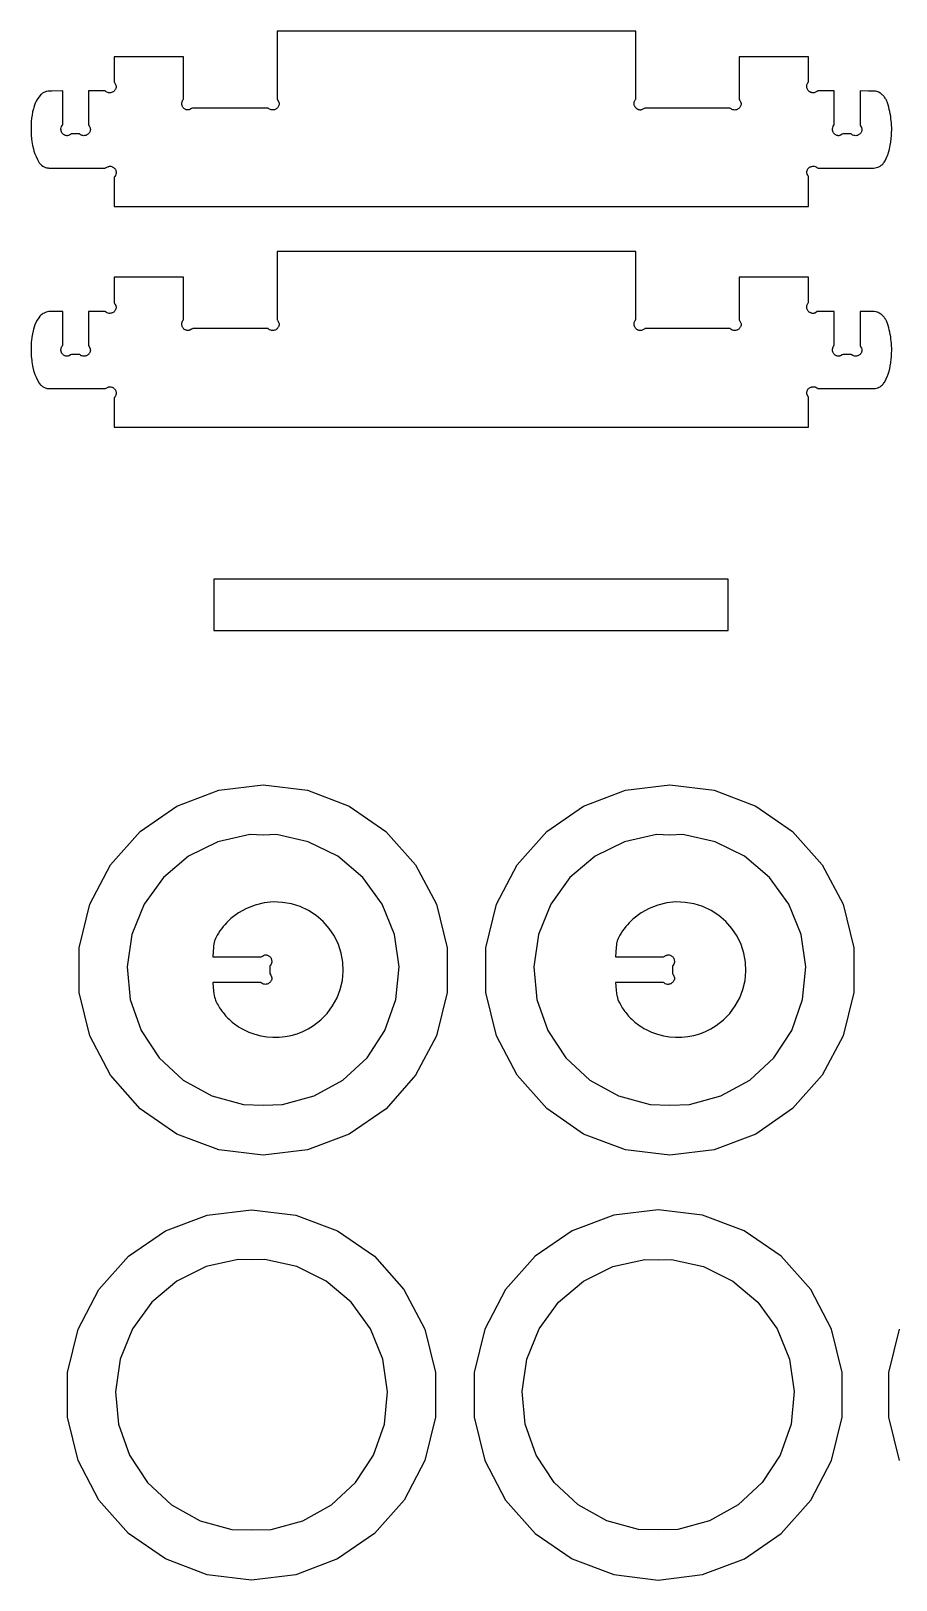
# Model space of a CAD drawing. Extents: x -690 to 337, y -358 to 474.
# Drawn here: x 13.6 to 114.3, y 263.4 to 443.8 of the extents above; entities that cross this region are included whole.
import ezdxf

# ---------------------------------------------------------------- set-up
doc = ezdxf.new("R2010")
doc.units = 0
doc.layers.add('SECTIONCUTEDGES', color=18, linetype='CONTINUOUS')

msp = doc.modelspace()

# ---------------------------------------------------------------- linework, layer by layer
at = {"layer": 'SECTIONCUTEDGES'}
for points in [[(14.57, 428.46), (14.67, 428.34), (14.72, 428.28), (14.84, 428.18), (14.99, 428.07), (15.12, 427.99), (15.28, 427.92), (15.42, 427.88), (15.6, 427.85), (15.7, 427.84), (22.25, 427.84), (22.28, 427.85), (22.43, 427.93), (22.57, 428), (22.6, 428.02), (22.67, 428.04), (22.73, 428.05), (22.8, 428.06), (22.87, 428.05), (22.91, 428.05), (23.01, 428.02), (23.07, 427.99), (23.14, 427.96), (23.2, 427.92), (23.25, 427.88), (23.3, 427.83), (23.35, 427.78), (23.39, 427.72), (23.43, 427.66), (23.46, 427.59), (23.48, 427.52), (23.5, 427.42), (23.51, 427.31), (23.51, 427.24), (23.49, 427.13), (23.44, 426.99), (23.36, 426.86), (23.31, 426.81), (23.29, 426.78), (23.29, 423.35), (104.1, 423.35), (104.09, 426.8), (104.08, 426.85), (103.99, 427.02), (103.94, 427.12), (103.91, 427.18), (103.89, 427.25), (103.88, 427.32), (103.88, 427.38), (103.89, 427.45), (103.92, 427.55), (103.95, 427.62), (103.98, 427.68), (104.02, 427.74), (104.06, 427.8), (104.11, 427.85), (104.17, 427.9), (104.22, 427.94), (104.28, 427.97), (104.35, 428), (104.42, 428.03), (104.49, 428.04), (104.59, 428.06), (104.71, 428.06), (104.74, 428.05), (104.85, 428.03), (104.99, 427.97), (105.07, 427.92), (105.12, 427.87), (105.14, 427.85), (105.16, 427.84), (111.69, 427.84), (111.84, 427.86), (111.99, 427.89), (112.14, 427.93), (112.28, 427.99), (112.42, 428.07), (112.54, 428.16), (112.63, 428.23), (112.72, 428.31), (112.76, 428.36), (112.83, 428.45), (112.9, 428.54), (112.96, 428.64), (112.99, 428.69), (113.12, 428.95), (113.23, 429.22), (113.3, 429.4), (113.42, 429.77), (113.5, 430.05), (113.6, 430.5), (113.67, 430.87), (113.72, 431.3), (113.75, 431.63), (113.76, 431.95), (113.77, 432.28), (113.77, 432.55), (113.76, 432.82), (113.74, 433.08), (113.72, 433.35), (113.68, 433.62), (113.65, 433.88), (113.6, 434.15), (113.55, 434.41), (113.49, 434.67), (113.42, 434.93), (113.35, 435.19), (113.27, 435.44), (113.23, 435.54), (113.2, 435.63), (113.15, 435.73), (113.11, 435.82), (113.05, 435.91), (113, 435.99), (112.94, 436.08), (112.88, 436.16), (112.81, 436.24), (112.74, 436.31), (112.67, 436.38), (112.5, 436.52), (112.41, 436.58), (112.28, 436.66), (112.15, 436.72), (112.03, 436.76), (111.9, 436.79), (111.77, 436.8), (111.08, 436.81), (110.09, 436.82), (110.09, 432.89), (110.1, 432.86), (110.19, 432.67), (110.25, 432.56), (110.26, 432.52), (110.29, 432.46), (110.3, 432.39), (110.3, 432.32), (110.3, 432.29), (110.3, 432.22), (110.27, 432.12), (110.24, 432.05), (110.21, 431.99), (110.17, 431.93), (110.12, 431.87), (110.08, 431.82), (110.02, 431.77), (109.96, 431.73), (109.9, 431.7), (109.84, 431.67), (109.77, 431.64), (109.7, 431.63), (109.59, 431.61), (109.48, 431.62), (109.37, 431.63), (109.22, 431.69), (109.09, 431.77), (109.03, 431.83), (109.03, 431.83), (108.14, 431.83), (108.12, 431.82), (108.02, 431.77), (107.82, 431.67), (107.75, 431.64), (107.69, 431.62), (107.62, 431.61), (107.55, 431.61), (107.48, 431.62), (107.38, 431.65), (107.31, 431.68), (107.25, 431.71), (107.19, 431.75), (107.13, 431.79), (107.08, 431.84), (107.04, 431.9), (107, 431.95), (106.96, 432.01), (106.93, 432.08), (106.91, 432.15), (106.88, 432.25), (106.88, 432.33), (106.88, 432.44), (106.9, 432.54), (106.94, 432.67), (106.96, 432.72), (107.04, 432.83), (107.09, 432.88), (107.09, 436.82), (105.15, 436.82), (105.12, 436.81), (104.88, 436.67), (104.81, 436.63), (104.73, 436.61), (104.68, 436.6), (104.6, 436.6), (104.52, 436.61), (104.47, 436.62), (104.42, 436.63), (104.36, 436.65), (104.31, 436.67), (104.26, 436.7), (104.22, 436.72), (104.17, 436.76), (104.13, 436.79), (104.09, 436.83), (104.05, 436.87), (104, 436.95), (103.96, 437.02), (103.93, 437.1), (103.9, 437.18), (103.89, 437.26), (103.88, 437.34), (103.88, 437.38), (103.89, 437.46), (103.9, 437.54), (103.93, 437.62), (103.96, 437.69), (104, 437.76), (104.05, 437.83), (104.09, 437.86), (104.1, 437.87), (104.1, 440.81), (96.02, 440.81), (96.02, 435.88), (96.03, 435.84), (96.11, 435.69), (96.18, 435.55), (96.2, 435.52), (96.22, 435.45), (96.23, 435.38), (96.24, 435.35), (96.24, 435.28), (96.23, 435.24), (96.22, 435.18), (96.2, 435.11), (96.17, 435.04), (96.14, 434.98), (96.1, 434.92), (96.06, 434.86), (96.01, 434.81), (95.96, 434.77), (95.9, 434.73), (95.84, 434.69), (95.77, 434.66), (95.7, 434.64), (95.6, 434.61), (95.49, 434.6), (95.38, 434.61), (95.27, 434.64), (95.18, 434.67), (95.09, 434.72), (95.01, 434.78), (94.98, 434.81), (94.96, 434.82), (85.03, 434.81), (84.73, 434.65), (84.66, 434.62), (84.58, 434.61), (84.56, 434.6), (84.48, 434.6), (84.43, 434.61), (84.37, 434.62), (84.32, 434.63), (84.27, 434.65), (84.22, 434.67), (84.17, 434.7), (84.12, 434.73), (84.08, 434.76), (84.03, 434.8), (83.99, 434.83), (83.96, 434.88), (83.9, 434.95), (83.86, 435.03), (83.83, 435.1), (83.8, 435.18), (83.79, 435.26), (83.78, 435.34), (83.79, 435.42), (83.8, 435.5), (83.81, 435.54), (83.83, 435.62), (83.86, 435.69), (83.9, 435.76), (83.96, 435.84), (83.98, 435.85), (84, 435.88), (84, 443.8), (42.26, 443.8), (42.26, 435.88), (42.27, 435.86), (42.44, 435.52), (42.45, 435.48), (42.47, 435.42), (42.47, 435.38), (42.48, 435.31), (42.47, 435.24), (42.46, 435.18), (42.44, 435.11), (42.41, 435.04), (42.38, 434.98), (42.34, 434.92), (42.3, 434.86), (42.25, 434.81), (42.19, 434.77), (42.14, 434.73), (42.08, 434.69), (42.01, 434.66), (41.94, 434.64), (41.87, 434.62), (41.77, 434.61), (41.65, 434.61), (41.55, 434.63), (41.48, 434.65), (41.36, 434.7), (41.28, 434.75), (41.24, 434.79), (41.22, 434.81), (41.21, 434.82), (41.2, 434.82), (32.43, 434.82), (32.4, 434.81), (32.3, 434.77), (32.1, 434.66), (32.07, 434.65), (32, 434.62), (31.93, 434.61), (31.86, 434.61), (31.8, 434.61), (31.73, 434.62), (31.66, 434.64), (31.59, 434.67), (31.53, 434.7), (31.47, 434.74), (31.41, 434.78), (31.36, 434.83), (31.32, 434.89), (31.28, 434.95), (31.24, 435.01), (31.21, 435.07), (31.19, 435.14), (31.16, 435.24), (31.16, 435.32), (31.16, 435.43), (31.18, 435.54), (31.2, 435.61), (31.22, 435.66), (31.29, 435.79), (31.35, 435.85), (31.36, 435.86), (31.37, 435.88), (31.37, 440.81), (23.29, 440.81), (23.29, 437.87), (23.33, 437.79), (23.47, 437.51), (23.49, 437.45), (23.5, 437.41), (23.51, 437.34), (23.51, 437.28), (23.5, 437.21), (23.47, 437.1), (23.45, 437.04), (23.41, 436.98), (23.38, 436.92), (23.33, 436.86), (23.28, 436.81), (23.23, 436.76), (23.17, 436.72), (23.11, 436.69), (23.04, 436.66), (22.98, 436.63), (22.87, 436.61), (22.84, 436.6), (22.73, 436.6), (22.62, 436.61), (22.58, 436.62), (22.42, 436.68), (22.34, 436.73), (22.27, 436.78), (22.25, 436.81), (22.23, 436.82), (20.3, 436.82), (20.3, 432.87), (20.37, 432.74), (20.48, 432.52), (20.5, 432.46), (20.51, 432.39), (20.52, 432.36), (20.52, 432.29), (20.51, 432.22), (20.48, 432.12), (20.45, 432.05), (20.42, 431.99), (20.38, 431.93), (20.34, 431.87), (20.29, 431.82), (20.24, 431.77), (20.18, 431.73), (20.12, 431.7), (20.05, 431.67), (19.98, 431.64), (19.88, 431.62), (19.84, 431.62), (19.73, 431.61), (19.62, 431.63), (19.55, 431.64), (19.41, 431.7), (19.38, 431.72), (19.29, 431.78), (19.26, 431.82), (19.24, 431.83), (18.35, 431.83), (18.33, 431.82), (18.21, 431.76), (18.03, 431.67), (17.97, 431.64), (17.9, 431.62), (17.83, 431.61), (17.76, 431.61), (17.69, 431.62), (17.59, 431.65), (17.53, 431.68), (17.46, 431.71), (17.4, 431.75), (17.35, 431.79), (17.3, 431.84), (17.25, 431.9), (17.21, 431.95), (17.17, 432.01), (17.14, 432.08), (17.12, 432.15), (17.1, 432.25), (17.09, 432.36), (17.09, 432.44), (17.11, 432.54), (17.15, 432.67), (17.23, 432.8), (17.27, 432.85), (17.29, 432.87), (17.31, 432.89), (17.31, 436.82), (16.02, 436.81), (15.75, 436.81), (15.59, 436.79), (15.44, 436.76), (15.38, 436.74), (15.23, 436.69), (15.09, 436.62), (14.96, 436.55), (14.83, 436.46), (14.76, 436.39), (14.67, 436.3), (14.5, 436.09), (14.32, 435.82), (14.21, 435.63), (14.1, 435.4), (14, 435.15), (13.92, 434.88), (13.88, 434.75), (13.8, 434.38), (13.73, 434.01), (13.68, 433.64), (13.64, 433.27), (13.62, 432.9), (13.61, 432.43), (13.61, 432.34), (13.62, 431.88), (13.63, 431.69), (13.68, 431.23), (13.71, 430.95), (13.79, 430.48), (13.88, 430.09), (13.95, 429.82), (14.06, 429.49), (14.19, 429.17), (14.35, 428.85)], [(14.75, 402.57), (14.81, 402.52), (14.96, 402.4), (15.02, 402.36), (15.18, 402.28), (15.25, 402.25), (15.42, 402.2), (15.46, 402.19), (15.63, 402.16), (15.7, 402.16), (22.26, 402.16), (22.45, 402.26), (22.57, 402.32), (22.63, 402.35), (22.7, 402.36), (22.77, 402.37), (22.84, 402.37), (22.91, 402.37), (23.01, 402.34), (23.07, 402.31), (23.14, 402.28), (23.2, 402.24), (23.25, 402.2), (23.3, 402.15), (23.35, 402.09), (23.39, 402.04), (23.43, 401.97), (23.46, 401.91), (23.48, 401.84), (23.5, 401.74), (23.51, 401.63), (23.51, 401.55), (23.49, 401.44), (23.43, 401.29), (23.42, 401.25), (23.35, 401.16), (23.3, 401.11), (23.29, 401.1), (23.29, 397.67), (104.1, 397.67), (104.1, 401.1), (104.09, 401.14), (103.92, 401.46), (103.9, 401.53), (103.89, 401.6), (103.88, 401.67), (103.89, 401.74), (103.89, 401.77), (103.92, 401.87), (103.95, 401.94), (103.98, 402), (104.02, 402.06), (104.06, 402.12), (104.11, 402.17), (104.17, 402.21), (104.22, 402.26), (104.28, 402.29), (104.35, 402.32), (104.42, 402.34), (104.49, 402.36), (104.59, 402.38), (104.71, 402.37), (104.74, 402.37), (104.85, 402.35), (104.95, 402.31), (105.07, 402.24), (105.12, 402.2), (105.13, 402.18), (105.16, 402.16), (111.69, 402.16), (111.84, 402.17), (111.99, 402.2), (112.14, 402.25), (112.28, 402.31), (112.42, 402.38), (112.54, 402.47), (112.59, 402.51), (112.68, 402.59), (112.76, 402.67), (112.83, 402.76), (112.9, 402.86), (112.96, 402.96), (113.14, 403.31), (113.27, 403.63), (113.3, 403.72), (113.42, 404.09), (113.53, 404.46), (113.6, 404.81), (113.67, 405.18), (113.72, 405.62), (113.74, 405.83), (113.76, 406.27), (113.77, 406.6), (113.77, 406.87), (113.76, 407.13), (113.74, 407.4), (113.72, 407.67), (113.68, 407.93), (113.65, 408.2), (113.6, 408.46), (113.55, 408.73), (113.49, 408.99), (113.42, 409.25), (113.35, 409.51), (113.27, 409.76), (113.23, 409.86), (113.2, 409.95), (113.15, 410.04), (113.11, 410.14), (113.05, 410.22), (113, 410.31), (112.94, 410.39), (112.88, 410.47), (112.81, 410.55), (112.74, 410.63), (112.67, 410.7), (112.57, 410.78), (112.5, 410.84), (112.31, 410.96), (112.2, 411.02), (112.07, 411.07), (111.94, 411.1), (111.73, 411.12), (110.09, 411.14), (110.09, 407.21), (110.1, 407.16), (110.19, 406.99), (110.25, 406.87), (110.28, 406.81), (110.29, 406.74), (110.3, 406.67), (110.3, 406.6), (110.3, 406.57), (110.29, 406.5), (110.27, 406.43), (110.24, 406.37), (110.21, 406.3), (110.17, 406.25), (110.12, 406.19), (110.08, 406.14), (110.02, 406.09), (109.96, 406.05), (109.9, 406.01), (109.84, 405.98), (109.77, 405.96), (109.67, 405.94), (109.56, 405.93), (109.45, 405.94), (109.34, 405.96), (109.23, 406), (109.11, 406.08), (109.07, 406.11), (109.05, 406.13), (109.03, 406.15), (108.14, 406.15), (108.12, 406.14), (108.02, 406.09), (107.82, 405.99), (107.75, 405.96), (107.72, 405.95), (107.65, 405.94), (107.58, 405.93), (107.52, 405.93), (107.45, 405.95), (107.38, 405.97), (107.31, 405.99), (107.25, 406.03), (107.19, 406.07), (107.13, 406.11), (107.08, 406.16), (107.04, 406.21), (107, 406.27), (106.96, 406.33), (106.93, 406.4), (106.91, 406.46), (106.88, 406.57), (106.88, 406.64), (106.88, 406.75), (106.9, 406.86), (106.91, 406.9), (106.96, 407.03), (107.05, 407.16), (107.07, 407.18), (107.09, 407.21), (107.09, 411.14), (105.16, 411.14), (105.11, 411.12), (104.88, 410.99), (104.81, 410.95), (104.73, 410.93), (104.71, 410.92), (104.63, 410.91), (104.58, 410.92), (104.52, 410.92), (104.47, 410.93), (104.42, 410.95), (104.36, 410.97), (104.31, 410.99), (104.26, 411.01), (104.22, 411.04), (104.17, 411.07), (104.13, 411.11), (104.09, 411.15), (104.05, 411.19), (104, 411.27), (103.96, 411.34), (103.93, 411.41), (103.9, 411.49), (103.89, 411.57), (103.88, 411.66), (103.88, 411.74), (103.89, 411.82), (103.91, 411.9), (103.93, 411.93), (103.96, 412.01), (104, 412.08), (104.05, 412.14), (104.09, 412.18), (104.1, 412.19), (104.1, 415.13), (96.02, 415.13), (96.03, 410.16), (96.1, 410.02), (96.18, 409.87), (96.21, 409.8), (96.23, 409.73), (96.24, 409.67), (96.24, 409.6), (96.23, 409.53), (96.2, 409.43), (96.17, 409.36), (96.14, 409.3), (96.1, 409.24), (96.06, 409.18), (96.01, 409.13), (95.96, 409.08), (95.9, 409.04), (95.84, 409.01), (95.77, 408.98), (95.7, 408.95), (95.6, 408.93), (95.53, 408.92), (95.42, 408.92), (95.38, 408.93), (95.27, 408.95), (95.2, 408.98), (95.09, 409.04), (94.96, 409.14), (85.04, 409.14), (85.02, 409.12), (84.73, 408.97), (84.66, 408.94), (84.58, 408.92), (84.51, 408.92), (84.43, 408.93), (84.37, 408.94), (84.32, 408.95), (84.27, 408.97), (84.22, 408.99), (84.17, 409.02), (84.12, 409.05), (84.08, 409.08), (84.03, 409.11), (83.99, 409.15), (83.96, 409.19), (83.9, 409.27), (83.86, 409.34), (83.84, 409.38), (83.82, 409.46), (83.8, 409.5), (83.79, 409.58), (83.78, 409.66), (83.79, 409.74), (83.8, 409.82), (83.81, 409.86), (83.83, 409.94), (83.86, 410.01), (83.9, 410.08), (83.96, 410.15), (83.98, 410.17), (84, 410.2), (84, 418.12), (42.26, 418.12), (42.26, 410.2), (42.27, 410.18), (42.28, 410.13), (42.36, 409.98), (42.42, 409.87), (42.45, 409.8), (42.47, 409.73), (42.48, 409.67), (42.48, 409.6), (42.47, 409.56), (42.46, 409.49), (42.44, 409.43), (42.41, 409.36), (42.38, 409.3), (42.34, 409.24), (42.3, 409.18), (42.25, 409.13), (42.19, 409.08), (42.14, 409.04), (42.08, 409.01), (42.01, 408.98), (41.94, 408.95), (41.84, 408.93), (41.77, 408.92), (41.65, 408.92), (41.58, 408.94), (41.51, 408.95), (41.37, 409.01), (41.31, 409.05), (41.24, 409.1), (41.21, 409.14), (41.2, 409.14), (32.43, 409.14), (32.4, 409.13), (32.3, 409.08), (32.1, 408.98), (32.03, 408.95), (31.97, 408.93), (31.9, 408.92), (31.83, 408.92), (31.76, 408.93), (31.66, 408.96), (31.59, 408.99), (31.53, 409.02), (31.47, 409.06), (31.41, 409.1), (31.36, 409.15), (31.32, 409.2), (31.28, 409.26), (31.24, 409.32), (31.21, 409.39), (31.19, 409.46), (31.16, 409.56), (31.15, 409.67), (31.16, 409.78), (31.19, 409.89), (31.24, 410.03), (31.28, 410.09), (31.35, 410.17), (31.36, 410.18), (31.37, 410.19), (31.37, 415.13), (23.29, 415.13), (23.3, 412.16), (23.38, 412), (23.47, 411.83), (23.49, 411.76), (23.51, 411.7), (23.51, 411.63), (23.51, 411.56), (23.49, 411.49), (23.47, 411.42), (23.45, 411.36), (23.41, 411.29), (23.38, 411.23), (23.33, 411.18), (23.28, 411.13), (23.23, 411.08), (23.17, 411.04), (23.11, 411), (23.04, 410.97), (22.98, 410.95), (22.87, 410.93), (22.76, 410.92), (22.69, 410.92), (22.58, 410.94), (22.47, 410.97), (22.39, 411.01), (22.27, 411.1), (22.25, 411.13), (22.23, 411.14), (20.3, 411.14), (20.3, 407.19), (20.36, 407.08), (20.46, 406.87), (20.48, 406.84), (20.5, 406.78), (20.51, 406.71), (20.52, 406.64), (20.52, 406.6), (20.51, 406.54), (20.48, 406.43), (20.45, 406.37), (20.42, 406.3), (20.38, 406.25), (20.34, 406.19), (20.29, 406.14), (20.24, 406.09), (20.18, 406.05), (20.12, 406.01), (20.05, 405.98), (19.98, 405.96), (19.92, 405.94), (19.81, 405.93), (19.77, 405.93), (19.66, 405.94), (19.55, 405.96), (19.46, 405.99), (19.4, 406.03), (19.35, 406.06), (19.25, 406.15), (19.24, 406.15), (18.36, 406.15), (18.33, 406.14), (18.21, 406.08), (18.03, 405.99), (17.97, 405.96), (17.9, 405.94), (17.83, 405.93), (17.76, 405.93), (17.73, 405.93), (17.66, 405.95), (17.59, 405.97), (17.53, 405.99), (17.46, 406.03), (17.4, 406.07), (17.35, 406.11), (17.3, 406.16), (17.25, 406.21), (17.21, 406.27), (17.17, 406.33), (17.14, 406.4), (17.12, 406.46), (17.1, 406.57), (17.09, 406.61), (17.09, 406.72), (17.1, 406.79), (17.12, 406.9), (17.16, 407), (17.24, 407.13), (17.27, 407.17), (17.3, 407.19), (17.31, 407.21), (17.31, 411.14), (15.9, 411.13), (15.7, 411.12), (15.54, 411.1), (15.38, 411.06), (15.28, 411.03), (15.14, 410.96), (15, 410.89), (14.87, 410.8), (14.76, 410.71), (14.64, 410.58), (14.5, 410.41), (14.32, 410.13), (14.16, 409.84), (14.05, 409.59), (14, 409.46), (13.92, 409.2), (13.88, 409.07), (13.84, 408.88), (13.77, 408.52), (13.71, 408.15), (13.66, 407.77), (13.64, 407.59), (13.62, 407.21), (13.61, 406.75), (13.61, 406.56), (13.63, 406.1), (13.64, 405.92), (13.69, 405.45), (13.71, 405.26), (13.79, 404.8), (13.83, 404.61), (13.91, 404.27), (13.95, 404.14), (14.06, 403.81), (14.19, 403.48), (14.35, 403.16), (14.57, 402.78), (14.67, 402.65)], [(34.88, 373.99), (94.74, 373.99), (94.74, 379.98), (34.88, 379.98)], [(22.86, 322.21), (20.44, 326.81), (19.2, 331.86), (19.2, 337.06), (20.44, 342.11), (22.86, 346.71), (26.31, 350.6), (30.59, 353.55), (35.45, 355.39), (40.61, 356.02), (45.77, 355.39), (50.63, 353.55), (54.91, 350.6), (58.36, 346.71), (60.78, 342.11), (62.03, 337.06), (62.03, 331.86), (60.78, 326.81), (58.37, 322.21), (54.92, 318.31), (50.64, 315.36), (45.77, 313.52), (40.61, 312.9), (35.45, 313.52), (30.59, 315.36), (26.31, 318.31)], [(70.19, 322.21), (67.77, 326.81), (66.52, 331.86), (66.53, 337.06), (67.77, 342.11), (70.19, 346.71), (73.64, 350.6), (77.92, 353.55), (82.78, 355.39), (87.94, 356.02), (93.1, 355.39), (97.96, 353.55), (102.24, 350.6), (105.69, 346.71), (108.11, 342.11), (109.35, 337.06), (109.35, 331.86), (108.11, 326.81), (105.69, 322.21), (102.24, 318.32), (97.96, 315.36), (93.1, 313.52), (87.94, 312.9), (82.78, 313.52), (77.91, 315.36), (73.63, 318.32)], [(28.52, 324.24), (31.31, 321.64), (34.65, 319.79), (38.33, 318.79), (40.61, 318.74), (42.89, 318.79), (46.57, 319.79), (49.91, 321.64), (52.71, 324.24), (54.8, 327.43), (56.07, 331.03), (56.45, 334.83), (55.9, 338.61), (54.46, 342.14), (52.22, 345.23), (49.3, 347.7), (45.88, 349.39), (42.16, 350.22), (40.61, 350.18), (39.07, 350.22), (35.34, 349.39), (31.92, 347.7), (29.01, 345.23), (26.76, 342.14), (25.33, 338.61), (24.78, 334.83), (25.15, 331.03), (26.42, 327.43)], [(75.84, 324.24), (78.64, 321.64), (81.98, 319.79), (85.66, 318.79), (87.94, 318.74), (90.22, 318.79), (93.9, 319.79), (97.24, 321.64), (100.04, 324.24), (102.13, 327.43), (103.4, 331.03), (103.77, 334.83), (103.22, 338.61), (101.79, 342.14), (99.55, 345.23), (96.63, 347.7), (93.21, 349.39), (89.48, 350.22), (87.94, 350.18), (86.4, 350.22), (82.67, 349.39), (79.25, 347.7), (76.33, 345.23), (74.09, 342.14), (72.65, 338.61), (72.11, 334.83), (72.48, 331.03), (73.75, 327.43)], [(35.96, 329.5), (36.07, 329.36), (36.18, 329.23), (36.29, 329.1), (36.41, 328.97), (36.53, 328.85), (36.65, 328.73), (36.77, 328.62), (36.9, 328.5), (37.03, 328.39), (37.16, 328.28), (37.29, 328.18), (37.43, 328.08), (37.57, 327.98), (37.71, 327.89), (37.85, 327.8), (38.09, 327.65), (38.33, 327.53), (38.97, 327.22), (39.65, 326.98), (40.34, 326.8), (41.04, 326.68), (41.75, 326.63), (42.47, 326.64), (43.18, 326.71), (43.88, 326.84), (44.57, 327.04), (45.23, 327.3), (45.87, 327.62), (46.48, 327.99), (47.33, 328.65), (48.07, 329.41), (48.71, 330.27), (49.22, 331.21), (49.6, 332.2), (49.84, 333.24), (49.94, 334.31), (49.9, 335.38), (49.71, 336.43), (49.38, 337.44), (48.91, 338.4), (48.32, 339.29), (47.61, 340.1), (46.8, 340.8), (45.9, 341.38), (44.94, 341.84), (43.92, 342.16), (42.86, 342.34), (41.79, 342.38), (40.73, 342.27), (39.69, 342.02), (38.69, 341.63), (37.76, 341.11), (36.88, 340.46), (36.74, 340.34), (36.63, 340.24), (36.39, 340), (36.16, 339.74), (35.96, 339.51), (35.77, 339.27), (35.59, 339.02), (35.43, 338.76), (35.27, 338.5), (35.15, 338.28), (35.07, 338.11), (35, 337.93), (34.97, 337.84), (34.92, 337.66), (34.89, 337.47), (34.86, 337.26), (34.85, 337.11), (34.77, 336), (40.39, 336.01), (40.55, 336.09), (40.68, 336.16), (40.75, 336.19), (40.81, 336.21), (40.88, 336.22), (40.95, 336.22), (40.99, 336.21), (41.05, 336.2), (41.12, 336.18), (41.19, 336.15), (41.25, 336.12), (41.31, 336.08), (41.37, 336.04), (41.42, 335.99), (41.46, 335.94), (41.51, 335.88), (41.54, 335.82), (41.57, 335.75), (41.59, 335.68), (41.61, 335.62), (41.63, 335.51), (41.62, 335.4), (41.62, 335.36), (41.6, 335.25), (41.56, 335.15), (41.49, 335.03), (41.43, 334.97), (41.41, 334.95), (41.41, 334.94), (41.41, 334.04), (41.51, 333.85), (41.57, 333.73), (41.58, 333.7), (41.61, 333.64), (41.62, 333.57), (41.63, 333.5), (41.62, 333.43), (41.62, 333.4), (41.59, 333.29), (41.56, 333.23), (41.53, 333.16), (41.49, 333.1), (41.45, 333.05), (41.4, 333), (41.34, 332.95), (41.29, 332.91), (41.22, 332.87), (41.16, 332.84), (41.09, 332.82), (40.99, 332.8), (40.88, 332.79), (40.77, 332.8), (40.66, 332.82), (40.52, 332.88), (40.41, 332.95), (40.36, 333), (40.35, 333.01), (34.77, 333.01), (34.85, 332.01), (34.88, 331.71), (34.92, 331.51), (34.96, 331.31), (35.02, 331.12), (35.09, 330.93), (35.13, 330.84), (35.21, 330.66), (35.29, 330.51), (35.38, 330.36), (35.47, 330.21), (35.56, 330.06), (35.65, 329.92), (35.75, 329.78), (35.86, 329.64)], [(82.82, 329.5), (82.93, 329.36), (83.04, 329.23), (83.15, 329.1), (83.27, 328.97), (83.39, 328.85), (83.51, 328.73), (83.63, 328.62), (83.76, 328.5), (83.89, 328.39), (84.02, 328.28), (84.15, 328.18), (84.29, 328.08), (84.43, 327.98), (84.57, 327.89), (84.71, 327.8), (84.94, 327.66), (85.18, 327.53), (85.83, 327.22), (86.5, 326.98), (87.2, 326.8), (87.9, 326.68), (88.61, 326.63), (89.33, 326.64), (90.04, 326.71), (90.74, 326.84), (91.43, 327.04), (92.09, 327.3), (92.73, 327.62), (93.34, 327.99), (94.18, 328.65), (94.93, 329.41), (95.57, 330.27), (96.08, 331.21), (96.46, 332.2), (96.7, 333.24), (96.8, 334.31), (96.76, 335.38), (96.57, 336.43), (96.23, 337.44), (95.77, 338.4), (95.18, 339.29), (94.47, 340.1), (93.66, 340.8), (92.76, 341.38), (91.8, 341.84), (90.78, 342.16), (89.72, 342.34), (88.65, 342.38), (87.59, 342.27), (86.55, 342.02), (85.55, 341.63), (84.61, 341.11), (83.64, 340.37), (83.46, 340.2), (83.22, 339.96), (83.02, 339.74), (82.82, 339.51), (82.63, 339.27), (82.45, 339.02), (82.29, 338.76), (82.13, 338.5), (82.01, 338.28), (81.93, 338.11), (81.86, 337.93), (81.83, 337.84), (81.78, 337.66), (81.76, 337.57), (81.73, 337.38), (81.71, 337.11), (81.63, 336), (87.22, 336), (87.57, 336.18), (87.64, 336.2), (87.71, 336.21), (87.78, 336.22), (87.81, 336.22), (87.88, 336.21), (87.98, 336.18), (88.05, 336.15), (88.11, 336.12), (88.17, 336.08), (88.23, 336.04), (88.28, 335.99), (88.32, 335.94), (88.37, 335.88), (88.4, 335.82), (88.43, 335.75), (88.45, 335.68), (88.47, 335.62), (88.48, 335.54), (88.49, 335.43), (88.48, 335.36), (88.45, 335.25), (88.42, 335.15), (88.34, 335.02), (88.3, 334.98), (88.28, 334.96), (88.27, 334.94), (88.27, 334.07), (88.28, 334.02), (88.43, 333.73), (88.46, 333.67), (88.47, 333.64), (88.48, 333.57), (88.48, 333.53), (88.48, 333.46), (88.48, 333.4), (88.45, 333.29), (88.42, 333.23), (88.39, 333.16), (88.35, 333.1), (88.31, 333.05), (88.26, 333), (88.2, 332.95), (88.14, 332.91), (88.08, 332.87), (88.02, 332.84), (87.95, 332.82), (87.85, 332.8), (87.74, 332.79), (87.66, 332.79), (87.55, 332.81), (87.4, 332.87), (87.27, 332.95), (87.22, 333), (87.21, 333.01), (81.63, 333.01), (81.7, 332.11), (81.74, 331.71), (81.78, 331.51), (81.8, 331.41), (81.85, 331.22), (81.91, 331.03), (81.99, 330.84), (82.03, 330.75), (82.15, 330.51), (82.24, 330.36), (82.33, 330.21), (82.42, 330.06), (82.51, 329.92), (82.61, 329.78), (82.71, 329.64)], [(24.96, 268.85), (21.51, 272.74), (19.09, 277.34), (17.85, 282.39), (17.85, 287.59), (19.1, 292.64), (21.51, 297.24), (24.96, 301.13), (29.24, 304.09), (34.1, 305.93), (39.26, 306.55), (44.43, 305.93), (49.29, 304.09), (53.57, 301.13), (57.01, 297.24), (59.43, 292.64), (60.68, 287.59), (60.68, 282.39), (59.43, 277.34), (57.02, 272.74), (53.57, 268.85), (49.29, 265.9), (44.43, 264.05), (39.26, 263.43), (34.1, 264.05), (29.24, 265.9)], [(86.59, 263.43), (91.75, 264.06), (96.62, 265.9), (100.9, 268.85), (104.34, 272.74), (106.76, 277.35), (108, 282.4), (108, 287.59), (106.76, 292.64), (104.34, 297.25), (100.89, 301.14), (96.61, 304.09), (91.75, 305.93), (86.59, 306.55), (81.43, 305.93), (76.57, 304.09), (72.29, 301.14), (68.84, 297.25), (66.42, 292.64), (65.18, 287.59), (65.18, 282.4), (66.42, 277.35), (68.84, 272.74), (72.29, 268.85), (76.57, 265.9), (81.43, 264.06)], [(27.17, 274.77), (29.97, 272.18), (33.3, 270.32), (36.99, 269.32), (39.26, 269.27), (41.54, 269.32), (45.23, 270.32), (48.56, 272.18), (51.36, 274.77), (53.46, 277.96), (54.73, 281.56), (55.1, 285.36), (54.55, 289.14), (53.11, 292.68), (50.87, 295.77), (47.96, 298.23), (44.54, 299.93), (40.81, 300.75), (39.26, 300.72), (37.72, 300.75), (33.99, 299.93), (30.57, 298.23), (27.66, 295.77), (25.42, 292.68), (23.98, 289.14), (23.43, 285.36), (23.8, 281.56), (25.07, 277.96)], [(86.59, 269.27), (84.31, 269.33), (80.63, 270.33), (77.29, 272.18), (74.49, 274.78), (72.4, 277.97), (71.13, 281.57), (70.76, 285.37), (71.31, 289.14), (72.74, 292.68), (74.98, 295.77), (77.9, 298.23), (81.32, 299.93), (85.05, 300.75), (86.59, 300.72), (88.13, 300.75), (91.86, 299.93), (95.28, 298.23), (98.2, 295.77), (100.44, 292.68), (101.87, 289.14), (102.42, 285.37), (102.05, 281.57), (100.78, 277.97), (98.69, 274.78), (95.89, 272.18), (92.55, 270.33), (88.87, 269.33)]]:
    msp.add_lwpolyline(points, close=True, dxfattribs=at)
msp.add_lwpolyline([(114.66, 277.34), (113.42, 282.39), (113.42, 287.59), (114.66, 292.64)], dxfattribs=at)

doc.saveas('drawing.dxf')
